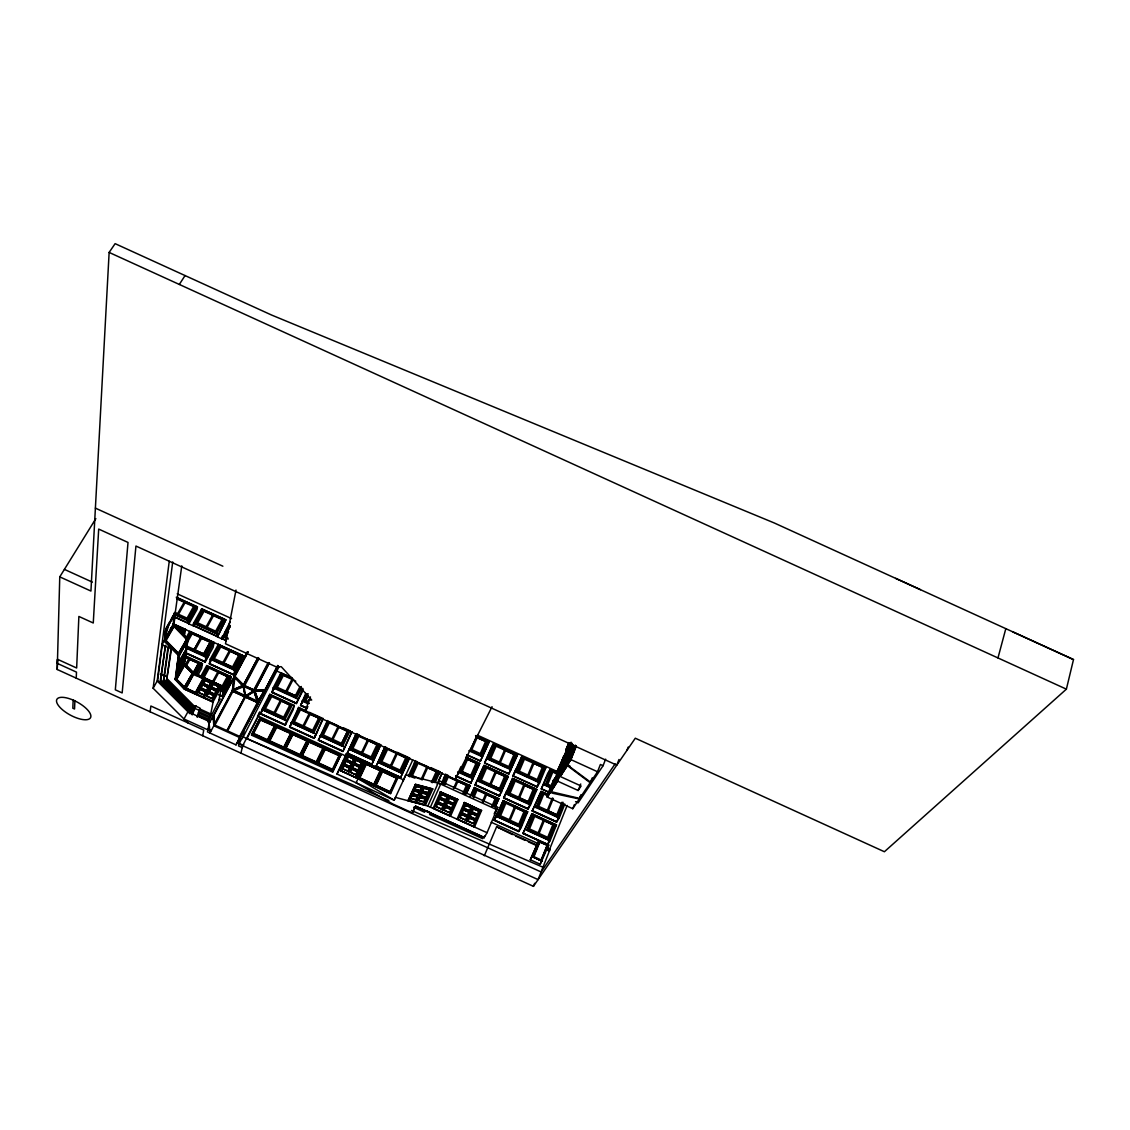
<?xml version="1.0" encoding="UTF-8"?>
<svg xmlns="http://www.w3.org/2000/svg" width="1130" height="1130" viewBox="0 0 1130 1130"><rect width="100%" height="100%" fill="white"/><g stroke="black" fill="none" stroke-linecap="round" stroke-linejoin="round"><path stroke-width="1.5" d="M895.652 578.348L1073.5 659.567L1066.381 689.159L884.395 851.738L635.3 738.215L533.445 886.344L57.235 669.497L59.763 576.865L95.852 518.614M57.235 669.497L57.517 659.284L76.656 668.014L78.874 616.443L93.267 622.997L98.691 529.08L128.015 542.442L115.331 689.823L122.167 692.93L135.939 546.044L616.782 765.137L618.986 759.487M57.517 659.284L57.376 663.423L76.487 672.124L76.233 678.155M73.153 700.12L72.829 708.227L74.552 709.004L74.891 700.911M920.442 589.676L774.22 522.95L271.596 315.044L115.119 243.656L109.13 252.428L90.937 591.061L59.763 576.865M214.305 724.443L232.385 690.6L234.178 677.477L213.782 715.53L214.516 724.514L213.782 715.53M268.869 662.689L254.137 690.713L243.741 685.868L234.362 676.192L232.385 690.6M233.416 689.625L234.885 677.52L242.823 685.529L233.416 689.625L242.823 685.529M150.135 711.801L150.869 706.01L203.767 730.093L202.694 735.743M187.863 722.847L153.129 688.269L169.246 561.229M153.129 688.269L157.211 680.995L172.721 561.963M164.811 634.085L165.234 630.837M163.949 640.555L164.613 640.851L166.195 628.831M165.503 635.456C162.226 654.355 168.172 617.037 174.712 614.946M165.926 632.221L166.633 629.113M192.467 713.27L193.357 710.53L163.44 680.444L167.876 647.999L165.432 645.498L160.22 680.896L192.467 713.27L192.185 714.909L196.069 705.784M165.432 645.498L160.841 679.794L193.075 712.168M193.95 709.428L194.247 707.79L166.647 679.977L170.941 649.369L168.511 646.869L164.048 679.342L193.95 709.428L193.357 710.53M173.427 620.864L174.147 615.666M173.526 621.345L174.43 614.819M181.775 565.862L173.596 624.622L170.404 628.803M164.613 640.851L173.879 624.24L175.56 612.926L166.11 629.523L165.446 629.226L169.74 621.684M166.647 679.977L171.576 648.239L170.941 649.369M176.986 614.748L184.543 601.556M185.08 602.813L193.583 606.528L187.072 618.167L178.554 614.282L185.094 602.671M179.924 632.108L181.577 629.057L174.472 625.822M175.489 679.582L184.36 689.06L193.513 672.774L221.819 685.825L212.963 702.083L184.571 689.201L193.724 672.915L184.487 663.423L175.574 679.723L175.729 674.102L177.382 671.149M177.029 665.443L178.484 655.654L175.842 674.144L177.467 671.234M184.36 689.06L175.249 679.582L178.822 655.697L188.018 639.269L184.119 664.045L180.292 669.638M175.574 679.723L176.464 673.593M174.006 624.735L182.975 629.128L173.709 624.904M185.588 650.682L186.45 651.064L178.017 666.163L175.715 678.579M178.116 664.482L179.444 655.612M184.204 628.958L181.718 633.365M178.399 668.776L178.639 671.658L180.715 666.05L178.399 668.776L178.639 671.658M178.611 667.406L179.006 664.793L181.337 662.053L179.246 667.703L186.379 653.013L185.956 655.654L183.653 658.366M179.246 667.703L179.006 664.793M180.687 661.77L180.927 664.68M184.727 634.326L185.475 629.382L173.286 623.831M174.387 613.943L187.425 619.96L195.01 606.316L176.633 597.798M181.153 667.138L183.23 661.53L180.927 664.242L181.153 667.138L185.73 652.73M183.215 657.236L181.535 660.259L181.775 663.169L183.851 657.533M181.775 663.169L181.535 660.259M223.246 635.893L221.649 638.803L217.398 636.868L225.887 619.819L201.677 608.802L193.527 623.322L193.131 625.822L188.88 623.887L189.275 621.387L197.439 606.866L176.266 597.219M183.032 662.35L185.108 656.742L184.077 660.033M184.289 658.663L184.063 655.739M186.478 644.948L186.422 649.722M184.134 661.135L183.907 664.327L184.628 659.722M185.122 654.906L185.405 658.168L175.729 674.102M185.913 649.736L187.227 641.289L186.168 649.863L177.17 665.768L178.017 666.163M184.769 658.112L185.221 655.188M186.097 649.566L187.679 639.227L186.775 649.411L177.664 665.725M185.108 656.742L185.334 659.652L183.667 662.646M186.45 651.064L184.557 663.578L182.297 666.22M185.334 659.652L185.744 657.024M190.928 632.023L178.582 654.228M187.425 619.96L195.01 606.316M188.131 639.029L191.563 632.588L201.14 636.939L193.569 650.654L201.14 636.939M196.168 606.443L188.004 620.935L196.168 606.443L177.537 597.954M197.439 606.866L197.044 609.395L188.88 623.887M185.956 664.355L189.388 658.084L184.571 655.894M184.571 689.201L213.09 702.027L210.773 713.948L208.16 720.869M189.911 659.51L198.527 663.296L189.911 659.51L185.814 666.799M203.499 678.268L193.611 673.763L185.504 688.679L193.583 673.918M223.458 619.282L215.999 632.984L195.942 623.845L203.513 610.045L223.401 619.565L204.968 611.175M196.719 619.339L196.196 620.059M186.055 688.241L195.405 692.492L186.055 688.241L193.654 674.327L202.976 678.579L195.405 692.492M258.389 657.999L243.586 685.882L254.236 690.515L258.431 702.111L236.015 744.882L207.482 731.887L209.149 723.327L247.385 652.01M201.267 611.316L201.677 608.802M195.165 650.033L203.725 653.945L195.165 650.033L201.677 638.21L210.208 642.094L203.725 653.945M202.863 609.494L194.727 624L202.863 609.494L224.63 619.254L216.607 633.817M203.513 610.045L195.942 623.845M193.513 672.774L221.678 685.981M193.611 673.791L203.485 678.283M234.362 676.192L247.23 652.024M209.149 723.327L209.954 733.017L232.653 690.359L243.741 685.868L258.544 657.985M234.885 677.52L242.795 685.698M201.649 638.351L210.18 642.236M205.575 627.772L213.019 614.367M189.36 658.225L199.911 663.324L184.36 656.248M185.249 688.396L195.434 693.199L185.56 688.382M195.589 693.891L204.248 678.283M201.14 663.155L195.363 673.65M204.827 679.031L196.592 694.385L204.827 679.031L220.279 686.08L212.129 701.462L220.279 686.08M194.247 707.79L194.996 705.798L199.968 708.072L197.143 717.155L199.657 712.507M184.035 655.216L202.44 663.593L201.592 668.395L197.482 675.881M185.461 647.278L204.092 655.753L185.574 646.869M204.7 656.615L212.793 641.981M198.739 692.591L203.979 694.978L198.739 692.591L200.434 689.286L205.618 691.97L200.434 689.286M185.306 653.013L205.081 662.025L205.943 657.208L214.079 642.405L189.741 631.317L185.603 638.69M213.528 615.779L222.045 619.494L215.646 631.176L207.129 627.291L213.556 615.638M201.197 688.085L206.423 690.472L201.197 688.085L202.877 684.794L208.047 687.478L202.877 684.794M203.64 683.608L208.866 685.995L203.64 683.608L205.321 680.331L210.491 683.014L205.321 680.331M208.669 655.442L205.123 661.784L185.348 652.773M201.112 637.08L211.578 642.151L191.507 633.012M207.92 666.234L201.38 678.113M208.584 666.827L228.74 676.46L221.268 690.331L228.797 676.178L208.584 666.827L202.623 678M210.222 659.157L209.347 663.974L233.684 675.062L241.636 660.245L242.682 655.442L218.344 644.354L210.222 659.157L234.701 670.302L233.684 675.062M214.079 642.405L213.174 647.292L205.081 662.025M215.999 632.984L196.013 623.407M211.465 659.694L219.559 644.905M212.652 659.652L232.837 668.847L212.652 659.652L220.18 645.611L240.238 654.906L232.837 668.847M217.398 636.868L225.887 619.819M213.641 695.303L211.96 698.608L206.705 696.221L208.4 692.916L213.584 695.6L208.4 692.916M216.07 690.811L214.389 694.102L209.149 691.715L210.83 688.424L215.999 691.108L210.83 688.424M217.723 647.603L218.344 644.354M218.486 686.32L216.819 689.611L211.578 687.224L213.259 683.947L218.429 686.63L213.259 683.947M220.18 645.611L240.181 655.188M221.649 638.803L230.11 621.754M222.893 636.473L221.692 638.549L226.24 640.625M223.345 636.882L229.729 625.215M211.96 698.608L206.762 695.925M225.181 632.292L224.602 633.337L228.825 625.695M227.61 638.266L224.602 636.43L230.322 625.992M218.189 671.361L212.101 682.478M214.389 694.102L209.205 691.419M218.768 672.519L227.342 676.559L218.768 672.519L213.09 683.071M236.015 590.044L225.492 643.761L276.087 666.813L281.243 666.686L311.668 700.007L308.886 700.035L305.524 711.25L455.291 779.474L492.044 706.702M216.819 689.611L211.635 686.927M222.313 663.762L229.757 649.976M212.384 719.443L213.047 716.039L213.824 725.771L239.814 737.608L244.292 730.277L242.314 738.639M223.91 663.126L232.469 667.025L223.91 663.126L230.294 651.247L238.797 655.273L230.294 651.247M220.915 688.495L227.37 676.432M219.121 695.091L222.186 696.49L223.147 691.8L231.255 676.715L206.719 665.542L200.956 676.065M231.255 676.715L230.252 681.447L222.186 696.49M254.137 690.713L265.282 690.275L258.233 702.38L232.625 690.515L258.36 702.111L278.051 666.064M232.921 691.433L244.871 696.772L227.003 730.63L214.94 725.135L232.95 691.334L244.843 696.871M227.003 730.63L244.871 696.772M244.617 685.712L253.812 689.893L244.617 685.712L259.053 658.451M245.45 697.139L257.4 702.479L245.45 697.139L227.61 730.912L239.673 736.407L257.4 702.479M236.015 744.882L277.923 665.923M240.464 737.593L238.515 745.913L242.244 747.608L243.755 744.698M240.916 753.145L242.696 745.715L258.12 716.081L346.444 756.295M251.524 735.136L251.835 733.864L333.11 770.872L332.686 772.101L251.524 735.136L259.914 718.482L340.709 755.278M252.908 733.751L260.352 719.273L252.908 733.751L267.64 740.461L275.014 725.94L260.281 719.556M257.64 718.016L258.12 716.081M258.77 715.841L259.745 711.942L257.471 716.321M261.92 709.456L260.776 714.061L285.297 725.22L293.023 710.036L294.337 705.445L269.816 694.286L261.92 709.456L286.568 720.686L285.297 725.22M259.66 719.471L259.985 718.186L340.808 755.01L340.37 756.238M261.44 712.719L260.832 713.821L285.367 724.994M262.64 710.346L262.033 711.49M260.536 720.008L274.378 726.18L267.457 739.726L253.586 733.398L260.564 719.895M263.728 709.668L284.054 718.92L263.728 709.668L271.101 695.303L291.215 704.908L271.101 695.303M269.025 697.38L269.816 694.286M270.395 694.696L262.513 709.852L284.661 719.937L292.458 704.597M303.179 690.119L296.314 703.58L271.977 692.492L273.178 687.831L280.96 672.873L291.596 677.732M272.641 691.179L272.033 692.252L296.385 703.34M273.813 688.834L273.234 689.964M274.378 688.495L282.133 673.565M301.315 686.503L295.749 697.507L275.579 688.325L282.839 674.158L292.359 678.65M280.141 676.023L280.96 672.873M275.579 688.325L282.839 674.158M268.093 741.266L276.073 725.841M269.166 741.153L276.497 726.774L291.173 733.328L283.884 747.862L269.166 741.153L276.525 726.632M997.974 657.928L1005.813 628.661M281.299 700.995L289.859 705.035L281.299 700.995L275.07 713.157L283.687 717.098L289.887 704.908M285.297 692.295L292.402 678.509M276.709 727.367L290.551 733.554L283.715 747.114L269.83 740.8L276.737 727.254M286.822 691.786L295.382 695.685L286.822 691.786L292.967 679.794L295.778 681.221M295.749 697.507L275.692 687.916M296.399 698.382L301.738 687.888M309.352 712.296L323.152 718.567L314.112 738.342L289.591 727.183L298.631 707.408L307.078 711.392M296.314 703.58L302.995 688.467M290.791 724.754L289.647 726.943L314.182 738.116L317.474 731.548M321.231 717.847L313.617 733.13L291.512 722.918M284.35 748.667L292.232 733.201M309.14 713.072L320.115 717.776L313.01 732.113L292.684 722.861L299.916 708.425L309.507 712.945M285.41 748.554L292.698 733.991L307.346 740.701L300.128 755.264L285.41 748.554L292.656 734.133M297.303 711.985L298.631 707.408M299.21 707.818L291.469 723.045M306.654 708.298L300.58 705.53L305.736 693.41M299.916 708.425L292.684 722.861M308.97 703.524L304.436 701.01L309.239 703.199M313.01 732.113L292.797 722.466M310.086 714.259L318.716 718.044L310.086 714.259L304.055 726.223L312.643 730.277L318.716 718.044M300.608 756.069L308.391 740.56M301.654 755.956L308.871 741.365L301.654 755.956L316.372 762.651L323.519 748.032L308.405 741.308L301.272 755.617L316.457 762.411M309.041 742.099L322.898 748.272L316.202 761.917L302.36 755.476L309.083 741.986M314.112 738.342L323.152 718.567M342.913 751.464L351.953 731.689L342.913 751.464L318.406 740.305L327.432 720.53M320.468 736.096L342.574 746.309L350.032 730.969M321.64 736.04L341.952 745.292L321.64 736.04L328.745 721.562L338.379 725.94L331.443 740.065M328.011 720.926L318.406 740.305M316.852 763.47L324.55 747.919M317.897 763.357L325.045 748.724L339.678 755.419L332.615 770.053L317.982 763.103M323.519 748.06L308.787 741.633M325.214 749.473L339.028 755.758L332.446 769.304L318.603 762.877L325.256 749.345M338.958 727.254L347.503 731.294L341.585 743.455L332.997 739.401L338.958 727.254L347.503 731.294M243.105 737.113L279.039 666.728M341.585 743.455L347.546 731.167M332.7 769.812L317.516 763.018L324.578 748.667L339.65 755.532M412.803 759.869L394.172 800.21L337.008 774.064L346.274 753.809L403.509 779.884M339.579 770.307L347.39 754.091L364.51 761.888L356.783 778.132L339.607 770.208M344.678 758.202L346.274 753.809M370.033 739.924L380.754 744.811L371.728 764.586L347.207 753.428L356.247 733.638L359.298 735.037M347.39 754.091L364.51 761.888M342.673 768.781L347.856 771.14L342.673 768.781L344.212 765.504L349.297 768.146L344.212 765.504M347.927 755.264L363.055 762.581L347.927 755.264L340.596 770.533L355.95 777.525L363.196 762.213M379.44 744.359L372.137 759.784L350.046 749.571M344.834 764.29L350.003 766.649L344.834 764.29L346.373 761.027L351.444 763.668L346.373 761.027M356.247 733.638L347.207 753.428M346.995 759.812L352.15 762.171L346.995 759.812L348.52 756.563L353.591 759.191L348.52 756.563M367.363 739.599L378.352 744.303L371.516 758.753L351.204 749.501L358.168 734.966L367.759 739.472M357.419 734.331L350.003 749.699M358.168 734.966L351.204 749.501M350.554 772.369L355.738 774.728L350.554 772.369L352.08 769.092L357.165 771.719L352.08 769.092M352.701 767.877L357.871 770.222L352.701 767.877L354.227 764.615L359.298 767.242L354.227 764.615M354.848 763.4L360.018 765.745L354.848 763.4L356.374 760.151L361.43 762.764L356.374 760.151M371.516 758.753L351.345 749.134M368.394 740.659L376.94 744.698L368.394 740.659L362.518 752.99L371.149 756.916L376.982 744.571M356.416 782.906L392.548 803.868L412.394 812.894L415.43 806.481M358.125 778.485L390.627 793.599L398.156 777.285L365.71 762.51L356.063 782.85M626.952 750.334L628.224 747.057M365.71 762.51L398.156 777.285M380.203 770.533L373.748 784.333L359.82 777.991L366.332 764.219L380.16 770.646L366.332 764.219M366.007 763.866L380.711 770.561L365.64 763.541L358.761 778.019L373.917 785.067L380.824 770.293M575.551 801.678L578.122 802.851L603.067 765.702L605.638 759.162M553.079 782.356L547.104 797.017L572.755 808.713L597.53 771.748L600.397 764.487L603.067 765.702M371.728 764.586L380.754 744.811M580.99 794.701L579.295 798.966L552.768 793.274L550.183 792.102L554.011 782.751M580.792 795.577L579.662 798.416L550.536 791.551L557.203 780.957L578.136 790.491L581.102 786.014L560.056 776.423L566.794 759.826M592.261 777.85L590.171 782.737L566.511 764.996L575.156 745.419M578.136 790.491L580.735 783.98M572.755 808.713L574.436 804.489M530.295 859.746L538.855 840.551L530.295 859.746L540.197 864.252L548.742 845.056L523.119 833.276L547.711 844.308M533.445 886.344L534.674 883.279M567.161 805.436L549.039 850.721L550.155 849.082L546.962 847.627M550.155 849.082L538.078 879.606L238.967 744.02L242.766 736.732L541.129 871.979L615.144 763.866M552.852 824.688L547.725 837.344L539.109 833.417L544.279 820.776L552.852 824.688L544.279 820.776M553.347 798.402L548.262 810.874L556.822 814.772L561.864 802.286M533.996 815.055L527.823 829.943L548.121 839.195L554.138 824.377L533.996 815.055L554.138 824.377M547.923 794.913L543.149 792.737L537.061 807.413L557.203 816.595L562.98 802.229M533.205 814.25L526.651 830.155L548.784 840.226L555.141 824.392M563.573 803.458L557.938 817.513M541.002 860.594L547.287 845.056L539.787 842.048L547.09 845.367M540.917 860.721L547.287 845.056M550.494 837.358L547.485 844.633L550.112 840.72L556.483 824.844L531.99 813.685L522.992 833.474L547.852 844.859L541.327 860.905L533.176 857.19L539.674 841.228L547.852 844.859M550.663 836.737L552.57 831.991M558.192 818.205L556.666 821.906L532.357 810.817M559.505 814.928L559.053 816.044M559.661 814.32L561.539 809.659M540.197 864.252L541.383 861.272M546.638 848.192L546.186 849.336L549.561 850.876L546.03 849.901M548.742 794.856L541.143 791.395L532.216 811.029L556.539 822.103L559.181 818.106L564.831 804.037M376.022 766.55L385.033 746.76L376.022 766.55L400.529 777.708L409.554 757.919L400.529 777.708M397.28 752.34L408.283 757.354L401.094 772.962L379.002 762.764M533.176 857.19L539.745 841.172M533.671 857.26L539.985 841.737M380.146 762.694L400.458 771.945L380.146 762.694L386.983 748.088L396.559 752.594M566.285 759.077L557.274 781.494L551.482 790.703L550.197 790.11L559.096 770.603L562.599 765.886L563.46 766.281M572.444 744.204L566.836 757.976L565.975 757.58L559.703 766.79L560.989 767.369L564.322 762.001M552.175 788.768L550.96 791.749L557.274 781.72L563.376 766.705M572.133 745.178L566.85 758.188L572.373 743.37M571.356 748.936L570.452 752.396L574.591 745.758L570.989 751.323L569.69 750.73L573.037 744.91L570.466 749.049M560.946 774.77L560.07 774.375L569.153 754.487L572.769 749.571L573.644 749.981M562.909 769.841L566.455 762.355M567.712 759.289L568.955 756.224M564.732 766.875L566.525 762.467M567.712 759.53L568.913 756.606M548.121 839.195L537.64 834.124L543.629 819.434M546.878 811.439L552.358 797.949M566.271 764.049L572.091 750.998C573.08 754.995 556.186 780.053 566.709 764.247M576.258 745.758L568.235 763.711L567.317 763.287L575.424 745.292L573.306 748.696M569.252 761.055L567.401 765.617L560.409 775.844M569.577 760.236L571.399 755.716M575.89 746.323L570.707 760.038L575.594 747.961M547.414 794.983L549.731 791.283L550.635 791.692L548.304 795.393L547.414 794.983L553.446 780.223L556.384 776.748M557.782 772.171L556.892 771.762L563.418 757.51M566.229 748.908L568.602 745.051L569.478 745.461L567.105 749.317L566.229 748.908L568.814 742.551M563.121 757.764L556.567 773.81L566.78 757.411M569.125 743.06L565.904 750.956L571.243 742.283M559.096 770.603L547.542 796.255L551.807 788.429M571.286 743.865L565.763 751.944L557.019 773.019L560.07 768.711L557.302 773.16L551.934 771.112M568.884 743.921L566.342 750.165L569.139 745.63M549.152 793.161L551.115 788.33M552.429 785.124L554.096 780.152M559.251 768.4L563.121 758.894M567.274 748.738L569.181 744.048M559.703 768.781L563.63 759.12M569.054 745.828L570.41 742.495M568.545 747.438L560.127 768.4L559.237 767.99L556.892 771.762M552.923 785.745L555.211 781.395M558.291 773.824L559.519 770.801M560.042 768.231L562.429 763.583M562.895 762.524L565.325 756.563M566.54 753.583L568.969 747.622M561.921 767.27L554.138 784.291L557.443 776.141M565.975 757.58L571.399 743.992L563.672 760.885L567.585 751.266M553.361 785.943L556.398 781.084L562.599 765.886M556.836 781.522L563.912 764.445L558.121 773.725M373.748 784.333L359.863 777.878M373.917 785.067L359.142 778.344L366.12 763.598M374.44 785.915L381.827 770.166M545.084 785.308L551.299 770.109M550.762 787.327L546.157 785.237L552.16 770.759M396.432 777.934L390.048 791.749L376.12 785.407L382.561 771.62L396.376 778.047L382.561 771.62M521.184 827.541L527.696 811.736L503.203 800.577L494.206 820.366L518.698 831.525L521.184 827.541L496.55 816.312L494.206 820.366M530.464 805.012L536.891 789.46L512.568 778.386L503.641 798.02L527.964 809.094L530.464 805.012L506.028 793.881L503.641 798.02M539.617 782.836L545.945 767.51L521.806 756.521L512.949 775.999L537.089 787.003L539.617 782.836L515.365 771.79L512.949 775.999M548.855 792.356L541.312 788.924L547.598 773.64L550.169 769.431L557.712 772.878M522.992 833.474L531.99 813.685M532.216 811.029L541.143 791.395M541.312 788.924L550.169 769.431M524.052 811.566L518.811 824.18L510.181 820.253L515.464 807.653L524.052 811.566L515.464 807.653M524.758 785.378L519.56 797.794L528.106 801.693L533.275 789.263L524.687 785.505L533.275 789.263M542.372 767.298L537.273 779.545L528.784 775.688L533.911 763.456L542.372 767.298L533.911 763.456M505.195 801.933L498.895 816.764L519.193 826.016L525.351 811.255L505.195 801.933L525.351 811.255M514.574 779.714L508.345 794.348L528.501 803.529L534.561 788.966L514.574 779.714L534.561 788.966M523.797 757.835L517.653 772.256L537.654 781.367L543.643 767.016L523.797 757.835L543.643 767.016M504.361 801.255L497.723 816.976L519.842 827.047L526.368 811.284M544.702 766.945L538.374 782.257M518.698 831.525L519.998 828.375M521.297 825.239L524.546 817.357M527.964 809.094L532.442 798.246M537.089 787.003L541.496 776.31M497.158 813.388L494.319 820.154L518.825 831.327L520.365 827.64M521.297 825.394L521.608 824.519M509.743 792.257L506.72 790.887L503.768 797.808L528.091 808.882L528.995 806.636M530.535 803.049L530.832 802.187M537.216 786.777L538.742 783.147M539.617 781.028L539.914 780.194M519.193 826.016L508.698 820.945L514.828 806.312M524.122 784.065L518.147 798.359M533.275 762.157L527.399 776.225M397.223 753.795L405.755 757.835L397.223 753.795L391.46 766.168L400.077 770.095L405.811 757.707M496.55 816.312L503.203 800.577M506.028 793.881L512.568 778.386M515.365 771.79L521.806 756.521M484.332 855.749L496.621 826.765L536.326 844.845M495.237 805.874L498.909 798.628L474.416 787.469L470.151 796.325M499.389 796.085L508.316 776.451L484.007 765.363L475.066 784.997L499.389 796.085L505.28 782.186M508.726 774.078L517.582 754.6L493.457 743.597L491.169 747.933L484.586 763.089L508.726 774.078L517.582 754.6M494.912 808.063L498.909 798.628M483.838 837.302L484.417 836.299L484.106 837.754L415.459 806.382M487.044 832.697L497.765 807.371L439.203 780.703L427.86 806.057L487.044 832.697L484.106 837.754M491.861 806.34L495.237 798.444L486.592 794.644L495.237 798.444M496.169 772.355L490.844 784.714L499.404 788.613L504.686 776.239L496.098 772.482L504.686 776.239M513.995 754.374L508.783 766.578L500.293 762.708L505.534 750.518L513.995 754.374L505.463 750.645M493.005 806.41L496.55 798.133L476.21 789.178M485.985 766.691L479.629 781.268L499.785 790.449L505.986 775.957L485.985 766.691L505.986 775.957M495.42 744.91L489.163 759.275L509.164 768.386L515.266 754.106L495.42 744.91L515.266 754.106M494.248 806.015L497.581 798.176M516.339 754.035L509.87 769.262M481.62 810.365L474.459 827.061L457.057 819.137L464.317 802.484L481.436 810.733M482.312 801.834L486.027 793.203M489.431 785.279L495.533 771.041M504.912 749.232L498.895 763.244M469.586 817.88L468.117 821.213L473.357 823.601L474.826 820.253L469.444 818.134L474.826 820.253M471.577 813.261L470.108 816.595L475.334 818.982L476.804 815.648L471.436 813.529L476.804 815.648M473.555 808.67L472.086 811.99L477.312 814.377L478.781 811.043L473.414 808.939L478.781 811.043M483.259 802.413L486.663 794.531M480.377 810.733L473.597 826.44L458.074 819.377L464.939 803.698L480.377 810.733L464.939 803.698M465.927 822.527L472.552 807.173M390.048 791.749L376.163 785.294M390.217 792.497L375.555 785.505L382.35 770.985L397.04 777.708L381.869 770.928L375.075 785.449L390.217 792.497L397.054 777.68M471.012 795.308L474.416 787.469M475.066 784.997L484.007 765.363M484.586 763.089L493.457 743.597M472.185 795.972L475.575 788.147M488.075 759.332L494.601 744.274M472.933 796.834L476.394 788.811M473.668 797.893L477.03 790.138L485.646 794.065M461.619 814.25L460.15 817.583L465.391 819.97L466.86 816.637L461.492 814.504L466.86 816.637M463.625 809.645L462.156 812.978L467.382 815.352L468.851 812.032L463.484 809.913L468.851 812.032M465.617 805.054L464.148 808.374L469.374 810.761L470.843 807.427L465.475 805.323L470.843 807.427M390.627 793.599L338.576 769.742M465.871 794.376L467.919 789.701M455.616 776.141L470.815 783.062L479.742 763.428L466.012 757.171M466.789 754.967L480.363 761.154L489.234 741.676L475.532 735.588M466.704 793.345L470.122 785.52L454.641 778.612M470.815 783.062L479.742 763.428M480.363 761.154L489.234 741.676M440.531 791.664L433.143 808.261L450.545 816.185L457.848 799.546L440.361 792.031L457.848 799.546M462.989 793.175L466.436 785.322L457.848 781.409L466.436 785.322M467.566 759.332L462.142 771.649L470.687 775.547L476.097 763.216L467.566 759.332L476.097 763.216M485.603 741.449L480.292 753.597L471.803 749.727L477.157 737.593L485.603 741.449L477.086 737.721M464.133 793.26L467.749 785.025L447.409 776.056M471.069 777.369L477.397 762.934L466.944 758.018L460.645 772.313L471.069 777.369L458.667 771.719M480.674 755.405L486.903 741.181L476.535 736.294L470.32 750.377L480.801 755.151L469.896 750.49M478.499 762.863L471.719 778.386L478.499 762.863L465.956 757.298M445.7 807.004L444.217 810.323L449.458 812.71L450.941 809.377L445.573 807.258L450.941 809.377M447.734 802.399L446.251 805.732L451.477 808.105L452.961 804.786L447.593 802.667L452.961 804.786M449.754 797.822L448.271 801.142L453.497 803.515L454.966 800.21L449.613 798.091L454.966 800.21M456.591 799.899L449.698 815.563L434.174 808.487L441.138 792.865L456.591 799.899L441.138 792.865M437.748 803.374L436.251 806.707L441.491 809.094L442.974 805.761L437.607 803.642L442.974 805.761M439.782 798.783L438.285 802.102L443.525 804.489L445.008 801.17L439.655 799.051L445.008 801.17M441.816 794.206L440.333 797.526L445.545 799.899L447.028 796.594L441.675 794.475L447.028 796.594M455.291 779.474L460.927 766.733M442 811.623L448.765 796.339M453.427 788.684L457.226 780.081M455.051 787.709L457.848 781.409M403.113 780.844L405.825 774.742L438.2 782.963L496.805 809.659L494.262 814.052M430.375 807.201L440.686 784.093L438.2 782.963M441.463 783.26L445.616 774.347L448.681 775.745M442.621 784.375L446.788 775.039M443.864 784.036L447.593 775.688M444.782 784.743L448.215 777.016L456.845 780.943M414.357 763.117L415.473 760.617L408.354 776.155M432.748 789.065L415.459 784.22L408.043 800.732L425.403 805.238L432.832 788.867L415.416 784.531M438.426 781.211L441.971 773.273M437.169 784.163L442.183 772.977M416.645 761.309L409.54 776.819M417.267 762.326L427.055 766.338L421.08 779.516M431.349 782.483L436.265 771.578L427.62 767.779L436.265 771.578M423.976 802.088L425.233 798.67L419.993 797.328L418.623 800.379L423.976 802.088L425.233 798.67M426.038 797.498L427.281 794.108L422.055 792.766L420.685 795.803L426.038 797.498L427.281 794.108M428.086 792.935L429.329 789.545L424.103 788.203L422.747 791.24L428.086 792.935L429.329 789.545M432.465 782.68L437.593 771.282L426.589 766.578M433.765 782.228L438.652 771.324M431.222 789.079L424.541 804.8L431.222 789.079L415.798 785.138L409.074 800.789L415.798 785.138M435.092 782.695L439.98 771.79L430.784 767.595M416.024 800.026L417.281 796.622L412.055 795.28L410.684 798.331L416.024 800.026L417.281 796.622M418.086 795.463L419.343 792.059L414.131 790.732L412.747 793.769L418.086 795.463L419.343 792.059M420.148 790.901L421.405 787.511L416.193 786.183L414.823 789.206L420.148 790.901L421.405 787.511M416.518 802.3L423.397 787.073M412.394 812.894L414.95 807.23M418.736 800.732L419.993 797.328M420.812 796.156L422.055 792.766M410.811 798.684L412.055 795.28M412.874 794.122L414.131 790.732M414.95 789.559L416.193 786.183M427.677 767.666L422.097 779.983M408.043 800.732L415.543 784.46M417.436 761.959L410.727 776.621L415.035 778.132M400.458 771.945L407.153 757.425L396.164 752.721M389.921 766.846L396.616 752.481M378.945 762.877L386.262 747.326M360.964 753.654L367.801 739.345M355.738 774.728L357.264 771.451M357.871 770.222L359.411 766.973M360.018 765.745L361.529 762.496M347.856 771.14L349.396 767.863M350.003 766.649L351.543 763.386M352.15 762.171L353.69 758.922M348.308 773.626L355.456 758.696M438.793 774.248L439.98 771.79M337.008 774.064L343.916 759.784M341.952 745.292L348.93 730.898L337.941 726.195M333.11 770.872L340.808 755.01M332.686 772.101L340.766 755.137L259.942 718.341L251.806 734.006L333.011 771.154M427.86 806.057L395.429 797.37L394.172 800.21L358.069 778.612M443.539 778.598L445.616 774.347M440.333 797.526L445.545 799.899M438.285 802.102L443.525 804.489M436.251 806.707L441.491 809.094M302.445 727L309.549 712.818M308.886 700.035L310.482 696.899M305.524 711.25L307.883 706.589M302.43 701.702L300.651 705.29L306.738 708.058M289.591 727.183L291.13 724.146M300.58 705.53L305.891 695.049M306.964 693.961L303.123 701.589L306.922 694.088M304.323 701.405L308.207 693.735M308.25 695.911L305.99 700.374L308.857 701.673M286.568 720.686L294.337 705.445M462.142 771.649L470.758 775.42M295.382 695.685L299.973 686.659M284.054 718.92L291.286 704.654M448.271 801.142L453.497 803.515M446.251 805.732L451.477 808.105M444.217 810.323L449.458 812.71M273.488 713.807L280.734 699.696M246.806 738.851L256.863 719.499M274.858 686.913L275.409 685.854M271.977 692.492L274.308 688.029M486.903 741.181L476.055 736.548M477.397 762.934L466.464 758.258M240.266 736.252L264.618 691.348M277.712 665.415L265.056 689.992L277.048 667.067M244.419 729.486L264.42 691.249M467.749 785.025L455.192 779.601M258.036 702.281L254.165 690.614L268.997 662.816M269.463 662.83L255.055 690.204L269.336 662.689M468.653 788.302L470.122 785.52M253.812 689.893L268.149 662.604M464.317 802.484L481.493 810.648L464.218 802.667M257.979 657.618L243.473 684.935L258.134 657.604M489.163 759.275L509.164 768.386M464.148 808.374L469.374 810.761M478.541 781.338L485.222 765.928L507.073 775.872L500.491 791.339M462.156 812.978L467.382 815.352M234.701 670.302L242.682 655.442M243.628 684.921L234.871 676.234L247.908 651.897M248.063 651.883L234.871 676.234M209.417 726.957L207.878 729.867L183.992 718.991L187.933 711.759L210.166 721.886M460.15 817.583L465.391 819.97M479.629 781.268L499.785 790.449M232.469 667.025L238.826 655.132M232.893 668.579L240.238 654.906M203.979 694.978L205.674 691.673M206.423 690.472L208.104 687.181M208.866 685.995L210.547 682.704M204.332 697.478L212.454 682.506M206.705 696.221L208.344 693.213M209.149 691.715L210.773 688.721M211.578 687.224L213.203 684.243M224.517 636.854L230.238 626.416M226.184 635.823L228.557 631.486M195.434 693.199L209.135 668.127L217.765 672.053M472.086 811.99L477.312 814.377M470.108 816.595L475.334 818.982M468.117 821.213L473.357 823.601M195.829 675.599L202.44 663.593M192.086 673.268L184.416 665.4L192.284 673.254L184.444 687.111L192.82 673.141L184.261 687.803M193.611 672.209L198.527 663.296L193.583 672.336M203.753 653.804L210.208 642.094M193.993 674.073L199.968 663.056M204.092 655.753L211.635 641.868M490.844 784.714L499.404 788.613M175.39 678.424L178.653 672.576M174.938 679.441L178.201 673.565M175.249 679.582L184.246 663.423L193.484 672.929M176.774 677.915L183.3 666.177M184.557 664.694L192.82 673.141L184.501 687.803L176.195 679.384L184.36 664.694M175.955 679.384L184.119 664.708M184.614 665.386L176.704 679.257L184.642 687.096M185.631 664.85L189.388 658.084M178.342 662.731L185.306 650.612M186.464 649.27L177.848 664.355M177.452 669.977L185.843 654.934M176.054 674.243L177.692 671.291M179.034 669.059L180.715 666.05M193.866 624.212L193.173 625.554L217.44 636.614M194.416 623.336L195.066 622.079M195.575 621.472L197.199 618.562M178.455 653.408L186.521 639.354L174.02 626.557L166.025 640.625L178.455 653.408L187.17 639.326L178.342 654.228M181.831 649.679L178.582 655.697L188.272 639.255L173.639 624.254L161.915 644.877M183.597 646.741L191.563 632.588M179.133 655.951L188.329 639.524M187.213 642.603L192.114 633.859L200.674 637.758M182.989 633.803L185.475 629.382M167.876 647.999L168.511 646.869M179.938 631.967L181.577 629.057M181.28 632.136L183.018 628.831M172.353 648.069L165.164 640.668L171.096 630.229M165.404 640.668L174.133 625.723L187.17 639.326M505.943 780.646L508.316 776.451M496.55 798.133L477.764 789.884M172.325 617.15L174.91 612.63M166.152 629.128L174.769 613.788L173.074 624.608M164.796 639.396L173.271 624.466M515.831 769.219L513.077 775.787L537.301 786.649M522.95 757.185L516.58 772.327M506.72 790.887L509.602 792.526M517.653 772.256L537.654 781.367M494.389 813.247L497.765 807.371M258.304 700.897L264.166 690.896L254.857 691.193L258.304 700.897L264.166 690.896M507.257 794.418L513.797 778.937L535.634 788.895L529.221 804.433M508.345 794.348L528.501 803.529M484.502 836.454L483.923 837.457L415.501 806.184M498.895 816.764L508.698 820.945M496.621 826.765L512.356 834.562M519.56 797.794L528.106 801.693M544.25 770.321L545.945 767.51M535.21 792.215L536.891 789.46M566.794 747.679L568.786 744.43M526.029 814.433L527.696 811.736M565.692 752.368L568.178 748.328M570.975 743.808L568.475 747.862L571.399 743.992M562.655 757.806L565.791 753.682M546.157 785.237L551.143 787.045M563.475 757.185L566.61 752.114M568.447 749.148L571.201 744.698M543.149 792.737L547.556 795.195M560.48 765.151L562.952 761.154M557.457 770.519L559.435 767.341M563.672 760.885L565.735 756.662M569.661 752.778L574.167 745.56M535.973 807.498L542.358 791.946L548.53 794.913M560.466 768.414L569.153 754.487M556.257 775.477L558.729 771.522M561.497 767.072L559.011 771.056L561.102 768.598M566.201 759.53L568.771 755.419M571.653 750.8L569.068 754.939L572.091 750.998M553.262 780.816L555.226 777.652M537.061 807.413L557.203 816.595M553.742 780.731L557.443 774.813M567.161 759.247L574.817 746.987M550.96 788.458L553.418 784.545M560.861 772.68L563.404 768.626M547.994 793.74L549.943 790.619M567.91 761.973L570.029 758.611M554.138 784.291L556.172 780.152M563.347 770.038L566.511 764.996M547.104 797.017L550.578 792.031M560.056 776.423L566.963 765.42L574.45 748.201M561.37 774.968L567.401 765.391M570.707 760.038L567.444 764.6M527.823 829.943L537.711 834.011M569.633 766.634L590.552 782.172M548.262 810.874L556.822 814.772M179.317 284.449L185.052 275.565M257.329 701.024L253.727 690.896L243.826 686.532L234.122 690.585L257.329 701.024L253.953 691.532L246.411 696.193L253.883 691.631M533.586 857.373L533.939 856.695L541.284 860.043M553.841 828.827L556.483 824.844M243.896 686.418L245.69 695.854L253.727 690.896M547.344 847.147L548.742 845.056M541.327 860.905L533.374 856.893M254.857 691.193L258.445 700.784M245.69 695.854L253.657 691.009M232.625 690.515L243.812 685.769M173.879 624.24L179.388 630.526M188.272 639.255L184.176 635.526M166.025 640.625L178.653 653.394M254.928 690.063L265.056 689.992M254.292 690.755L265.268 690.529M415.967 785.618L431.377 789.559M416.32 786.537L421.518 787.864M429.457 789.898L424.103 788.203M414.823 789.206L420.021 790.548M422.747 791.24L427.959 792.582M414.258 791.085L419.47 792.413M422.182 793.119L427.408 794.461M412.747 793.769L417.973 795.11M420.685 795.803L425.911 797.144M412.196 795.633L417.408 796.975M420.12 797.681L425.346 799.023M410.684 798.331L415.897 799.673M418.623 800.379L423.849 801.735M408.891 800.323L424.372 804.32M543.022 867.247L411.49 810.45M246.481 738.427L388.833 800.577M1012.946 631.938L1073.5 659.567M1066.381 689.159L109.13 252.428M95.386 508.119L222.864 566.201M569.068 743.837L569.916 744.218M573.475 748.116L574.393 748.526M565.763 751.944L566.61 752.326M597.53 771.748L570.678 759.515L567.331 764.841L570 766.055M569.817 759.289L570.749 759.713M177.212 593.829L231.594 618.604M477.368 735.15L557.33 771.578M176.534 598.208L194.953 606.612M177 598.985L184.105 602.219M212.567 615.186L204.05 611.302L197.609 622.8L206.169 626.698M553.474 771.818L556.539 773.202M504.545 750.066L496.042 746.196L490.83 758.244L499.361 762.128M532.922 763.004L524.419 759.134L519.334 771.225L527.865 775.109M557.048 773.994L552.796 772.058L547.824 784.206L552.09 786.155M556.341 775.025L557.627 775.604M556.398 781.084L557.274 781.72M553.446 780.223L554.336 780.632M174.726 612.389L177.579 613.689M173.794 613.293L187.467 619.678M224.602 636.43L227.794 637.885M173.978 614.395L189.275 621.387M193.527 623.322L217.85 634.41M222.116 636.345L228.189 639.114M468.851 750.73L482.609 756.874M486.861 758.809L511.113 769.855M543.869 784.771L551.44 788.231M175.291 617.248L188.95 623.463M193.202 625.399L217.469 636.458M221.72 638.394L226.268 640.47M175.263 617.404L188.922 623.619M64.396 569.379L92.378 582.134M466.902 754.755L480.547 760.801M484.699 762.863L508.924 773.725M541.44 788.712L550.494 792.836M173.271 623.972L245.62 656.841M277.443 671.333L291.837 677.887M282.726 674.568L293.532 679.483M229.305 650.795L220.731 646.897L214.319 658.62L222.935 662.533M291.964 679.342L283.404 675.443L277.26 687.28L285.862 691.207M495.166 771.903L486.606 768.005L481.309 780.237L489.911 784.149M523.755 784.926L515.195 781.028L510.026 793.302L518.628 797.229M548.078 796L543.798 794.051L538.742 806.382L547.33 810.309M174.458 625.964L181.563 629.198M165.828 628.972L165.121 639.552L164.457 639.255M187.015 646.176L194.19 649.439M185.843 648.027L205.943 657.208M273.178 687.831L297.642 698.976M301.922 700.925L308.038 703.707M457.594 771.945L473.032 778.852M477.298 780.802L501.748 791.932M534.744 806.961L559.181 818.106M186.775 649.411L186.139 649.355M185.362 652.617L205.152 661.629M209.417 663.564L233.769 674.667M272.076 692.111L296.427 703.199M300.693 705.148L306.781 707.917M455.786 775.787L470.998 782.709M475.25 784.658L499.587 795.732M503.839 797.681L528.176 808.755M532.428 810.69L556.751 821.778M209.389 663.72L233.74 674.808M455.715 775.915L470.928 782.85M475.179 784.785L499.517 795.859M343.788 727.974L350.413 730.997M301.357 709.541L306.032 711.66M184.6 656.954L188.922 658.917M280.297 700.529L271.666 696.603L265.423 708.623L274.096 712.578M309.126 713.666L300.495 709.739L294.379 721.816L303.038 725.757M337.955 726.802L329.324 722.861L323.321 734.994L331.994 738.949M367.391 740.207L358.761 736.28L352.885 748.456L361.558 752.41M396.22 753.329L387.59 749.402L381.841 761.648L390.5 765.589M426.674 767.199L418.043 763.273L412.422 775.576L419.64 778.867M514.461 807.187L505.83 803.26L500.59 815.733L509.249 819.674M543.276 820.309L534.645 816.383L529.518 828.912L538.177 832.852M179.373 655.315L178.116 663.677M184.374 658.479L185.221 658.861L176.859 673.875L176.012 673.494M204.276 678.184L221.72 685.783L218.796 700.868L219.969 698.693L208.047 722.127L208.358 720.502L197.425 715.53M193.301 673.791L203.471 678.41M206.296 680.147L220.209 686.475M220.068 690.402L223.147 691.8M290.89 722.649L315.538 733.878M319.846 735.842L344.495 747.071M348.803 749.035L373.451 760.25M377.759 762.213L402.393 773.443M525.492 829.505L550.112 840.72M440.446 791.833L457.749 799.715M219.206 694.696L222.271 696.094L219.178 694.851M260.861 713.68L285.396 724.853M289.69 726.802L314.225 737.975M318.519 739.938L343.054 751.111M347.348 753.06L371.869 764.233M376.163 766.182L400.684 777.355L376.106 766.324M494.389 820.027L518.91 831.2M318.476 740.065L342.997 751.238M347.291 753.202L371.812 764.36M491.239 822.245L537.414 843.277M160.644 673.833L165.418 676.008M274.971 726.082L259.9 719.217L252.527 733.427L267.669 740.32M291.145 733.441L276.073 726.576L268.771 740.828L283.927 747.721M307.318 740.814L292.232 733.949L285.028 748.23L300.17 755.123M160.276 674.215L165.022 676.376M515.562 836.031L525.182 840.409M528.388 841.864L536.411 845.523M196.662 693.99L212.2 701.066M532.329 856.653L542.273 861.173M426.843 810.959L430.587 812.668M415.515 806.086L483.739 837.16M199.812 708.948L210.773 713.948M413.622 807.244L424.612 812.258M429.555 814.504L482.665 838.686M199.219 710.05L210.18 715.036M195.561 708.708L199.261 710.389M198.922 711.688L209.855 716.674M198.329 712.79L209.262 717.776M198.032 714.428L208.951 719.4M208.146 729.26L211.324 730.7M238.331 743.003L243.091 745.178M190.956 713.666L157.635 680.26L162.353 644.128L164.796 646.628M157.211 680.995L189.854 713.694M167.268 678.876L194.84 706.688M234.178 676.361L243.586 685.882M176.195 679.384L184.077 664.412L192.58 673.141M176.393 679.384L184.741 687.803M178.837 654.214L165.022 640.272L173.497 625.342L186.93 639.326M179.077 655.683L164.034 640.738L178.822 655.697M176.661 673.438L176.238 678.127L176.661 673.438M210.081 662.364L210.66 661.304L210.081 662.364M221.89 691.207L229.983 676.136L221.89 691.207M233.444 669.709L241.424 654.863L233.444 669.709M286.116 748.074L292.91 734.627L306.724 740.913L299.959 754.515L286.116 748.074M468.795 785.053L464.698 794.432L468.865 784.94M487.92 741.238L481.309 756.408L487.92 741.238M245.069 695.43L243.303 686.673L245.069 695.43M74.029 700.487L71.755 699.527A19.168 7.359 28.6 0 0 59.014 706.278A19.168 7.359 28.6 0 0 87.999 719.471A19.168 7.359 28.6 0 0 76.289 701.589L74.029 700.487"/></g></svg>
